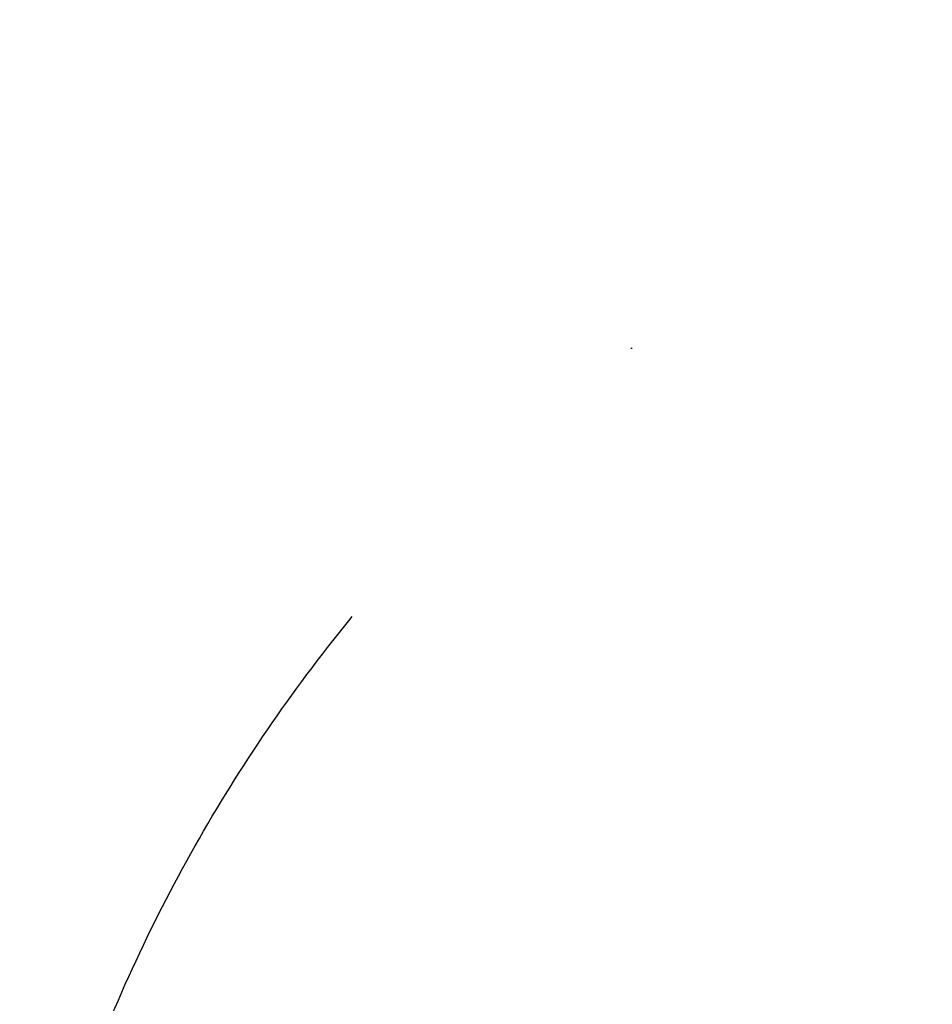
# Model space of a CAD drawing. Header units: millimetres. Extents: x 6886222 to 6919728, y 230959 to 276095.
# Drawn here: x 6895011 to 6895482, y 249457 to 249964 of the extents above; entities that cross this region are included whole.
import ezdxf
from ezdxf.xclip import XClip

# ---------------------------------------------------------------- set-up
doc = ezdxf.new("R2010")
doc.units = ezdxf.units.MM
doc.header["$LTSCALE"] = 100
doc.header["$XCLIPFRAME"] = 2
doc.linetypes.add('U-84C-EX$0$DASHDOTX2', pattern=[2, 1, -0.5, 0, -0.5])
for name, color, linetype in [('BP', 7, 'Continuous'), ('U-84C-EX$0$C-DOOR', 1, 'Continuous'), ('U-84C-EX$0$DOR', 4, 'Continuous')]:
    doc.layers.add(name, color=color, linetype=linetype)

# ---------------------------------------------------------------- blocks, each defined once
blk = doc.blocks.new('U-84C-EX$0$A$Cc7b664ce')
at = {"layer": 'U-84C-EX$0$C-DOOR', "linetype": 'U-84C-EX$0$DASHDOTX2', "ltscale": 4}
blk.add_arc((170.96, 15.77), 839.27, 11.9938, 89.41669, dxfattribs=at)
blk = doc.blocks.new('U-84C-EX')
at = {"layer": 'U-84C-EX$0$DOR'}
blk.add_blockref('U-84C-EX$0$A$Cc7b664ce', (10165, 540), dxfattribs=at)

msp = doc.modelspace()

# ---------------------------------------------------------------- block references
at = {"layer": 'BP'}
ref = msp.add_blockref('U-84C-EX', (6906168.06, 248569.38), dxfattribs=dict(at, xscale=-1))
XClip(ref).set_block_clipping_path([(17025.0000000028, -7770.1978698203), (17025.0000000028, 3020.0000000003), (4145.7978996271, 3020.0000000003), (4145.7978996281, 325.0000000014), (599.9999999972, 325.0000000014), (599.9999999972, -7770.1978698203)])

doc.saveas('drawing.dxf')
